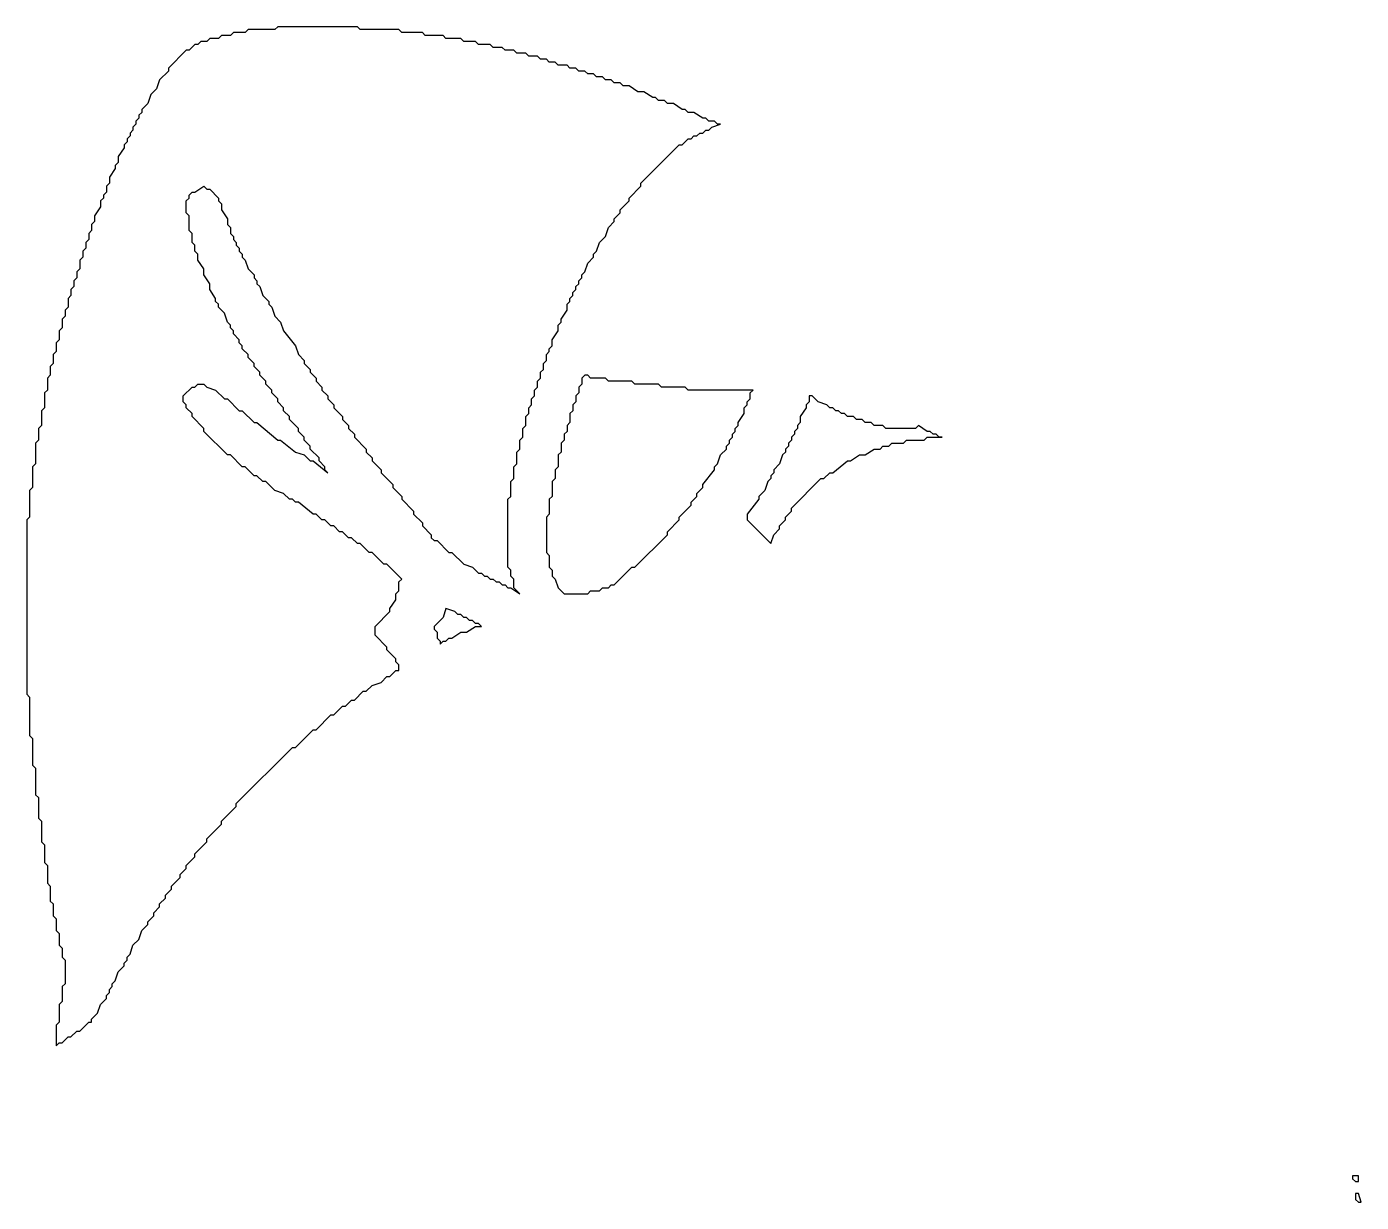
# Model space of a CAD drawing. Header units: millimetres. Extents: x 2.9 to 56, y 5.5 to 83.2.
# Drawn here: x 19.69 to 47.09, y 59.03 to 83.15 of the extents above; entities that cross this region are included whole.
import ezdxf

# ---------------------------------------------------------------- set-up
doc = ezdxf.new("R2010")
doc.units = ezdxf.units.MM
doc.layers.add('FILL_WHITE', color=7, linetype='Continuous')

msp = doc.modelspace()

# ---------------------------------------------------------------- linework, layer by layer
at = {"layer": 'FILL_WHITE'}
for points in [[(33.935, 81.152), (33.875, 81.152), (33.814, 81.212), (33.693, 81.212), (33.632, 81.273), (33.572, 81.273), (33.39, 81.394), (33.269, 81.394), (33.208, 81.455), (33.148, 81.455), (32.966, 81.576), (32.845, 81.576), (32.784, 81.636), (32.663, 81.636), (32.602, 81.697), (32.542, 81.697), (32.36, 81.818), (32.239, 81.818), (32.057, 81.939), (31.936, 81.939), (31.875, 82), (31.754, 82), (31.693, 82.061), (31.572, 82.061), (31.511, 82.121), (31.39, 82.121), (31.33, 82.182), (31.209, 82.182), (31.148, 82.242), (31.027, 82.242), (30.966, 82.303), (30.845, 82.303), (30.784, 82.364), (30.603, 82.364), (30.542, 82.424), (30.421, 82.424), (30.36, 82.485), (30.239, 82.485), (30.178, 82.545), (29.997, 82.545), (29.936, 82.606), (29.754, 82.606), (29.694, 82.667), (29.512, 82.667), (29.451, 82.727), (29.269, 82.727), (29.209, 82.788), (28.966, 82.788), (28.906, 82.848), (28.663, 82.848), (28.603, 82.909), (28.3, 82.909), (28.239, 82.97), (27.876, 82.97), (27.815, 83.03), (27.391, 83.03), (27.33, 83.091), (26.542, 83.091), (26.482, 83.152), (24.846, 83.152), (24.785, 83.091), (24.24, 83.091), (24.179, 83.03), (23.937, 83.03), (23.876, 82.97), (23.694, 82.97), (23.634, 82.909), (23.452, 82.909), (23.391, 82.848), (23.27, 82.848), (23.21, 82.788), (23.149, 82.788), (23.028, 82.667), (22.967, 82.667), (22.604, 82.303), (22.604, 82.242), (22.422, 82.061), (22.361, 81.879), (22.24, 81.758), (22.179, 81.576), (22.058, 81.455), (22.058, 81.394), (21.998, 81.333), (21.998, 81.273), (21.937, 81.212), (21.937, 81.152), (21.876, 81.091), (21.876, 81.03), (21.816, 80.97), (21.816, 80.909), (21.755, 80.848), (21.755, 80.788), (21.695, 80.727), (21.695, 80.667), (21.573, 80.485), (21.573, 80.364), (21.513, 80.303), (21.513, 80.242), (21.392, 80.061), (21.392, 79.939), (21.331, 79.879), (21.331, 79.758), (21.27, 79.697), (21.27, 79.636), (21.21, 79.576), (21.21, 79.455), (21.089, 79.273), (21.089, 79.152), (21.028, 79.091), (21.028, 78.97), (20.967, 78.909), (20.967, 78.788), (20.907, 78.727), (20.907, 78.606), (20.846, 78.545), (20.846, 78.424), (20.786, 78.364), (20.786, 78.182), (20.725, 78.121), (20.725, 78), (20.664, 77.939), (20.664, 77.818), (20.604, 77.758), (20.604, 77.636), (20.543, 77.576), (20.543, 77.394), (20.483, 77.333), (20.483, 77.212), (20.422, 77.152), (20.422, 76.97), (20.361, 76.909), (20.361, 76.727), (20.301, 76.667), (20.301, 76.485), (20.24, 76.424), (20.24, 76.242), (20.18, 76.182), (20.18, 76), (20.119, 75.939), (20.119, 75.697), (20.058, 75.636), (20.058, 75.333), (19.998, 75.273), (19.998, 74.97), (19.937, 74.909), (19.937, 74.667), (19.877, 74.606), (19.877, 74.182), (19.816, 74.121), (19.816, 73.697), (19.755, 73.636), (19.755, 73.091), (19.695, 73.03), (19.695, 69.455), (19.755, 69.394), (19.755, 68.606), (19.816, 68.545), (19.816, 68), (19.877, 67.939), (19.877, 67.394), (19.937, 67.333), (19.937, 66.909), (19.998, 66.848), (19.998, 66.424), (20.058, 66.364), (20.058, 66), (20.119, 65.939), (20.119, 65.576), (20.18, 65.515), (20.18, 65.212), (20.24, 65.152), (20.24, 64.909), (20.301, 64.848), (20.301, 64.606), (20.361, 64.545), (20.361, 64.303), (20.422, 64.242), (20.422, 64.061), (20.483, 64), (20.483, 63.515), (20.422, 63.455), (20.422, 63.152), (20.361, 63.091), (20.361, 62.727), (20.301, 62.667), (20.301, 62.242), (20.361, 62.303), (20.422, 62.303), (20.543, 62.424), (20.604, 62.424), (20.725, 62.545), (20.786, 62.545), (20.967, 62.727), (21.028, 62.727), (21.028, 62.788), (21.149, 62.909), (21.21, 63.091), (21.331, 63.212), (21.331, 63.273), (21.392, 63.333), (21.392, 63.394), (21.452, 63.455), (21.452, 63.515), (21.513, 63.576), (21.573, 63.758), (21.695, 63.879), (21.695, 63.939), (21.755, 64), (21.755, 64.061), (21.816, 64.121), (21.876, 64.303), (21.998, 64.424), (22.058, 64.606), (22.179, 64.727), (22.179, 64.788), (22.301, 64.909), (22.301, 64.97), (22.422, 65.091), (22.422, 65.152), (22.543, 65.273), (22.543, 65.333), (22.664, 65.455), (22.664, 65.515), (22.846, 65.697), (22.846, 65.758), (22.967, 65.879), (22.967, 65.939), (23.149, 66.121), (23.149, 66.182), (23.391, 66.424), (23.391, 66.485), (23.694, 66.788), (23.694, 66.848), (23.997, 67.152), (23.997, 67.212), (25.149, 68.364), (25.209, 68.364), (25.573, 68.727), (25.633, 68.727), (25.936, 69.03), (25.997, 69.03), (26.179, 69.212), (26.239, 69.212), (26.361, 69.333), (26.421, 69.333), (26.603, 69.515), (26.664, 69.515), (26.785, 69.636), (26.967, 69.697), (27.088, 69.818), (27.148, 69.818), (27.27, 69.939), (27.33, 69.939), (27.33, 70.061), (27.27, 70.121), (27.27, 70.182), (27.088, 70.364), (27.088, 70.424), (26.845, 70.667), (26.845, 70.848), (27.148, 71.152), (27.148, 71.212), (27.27, 71.394), (27.27, 71.515), (27.33, 71.576), (27.33, 71.758), (27.391, 71.818), (27.088, 72.121), (27.027, 72.121), (26.785, 72.364), (26.724, 72.364), (26.542, 72.545), (26.482, 72.545), (26.361, 72.667), (26.3, 72.667), (26.179, 72.788), (26.118, 72.788), (25.997, 72.909), (25.936, 72.909), (25.815, 73.03), (25.755, 73.03), (25.633, 73.152), (25.573, 73.152), (25.27, 73.394), (25.209, 73.394), (25.149, 73.455), (25.088, 73.455), (24.967, 73.576), (24.785, 73.636), (24.603, 73.818), (24.543, 73.818), (24.421, 73.939), (24.361, 73.939), (24.179, 74.121), (24.119, 74.121), (23.876, 74.364), (23.816, 74.364), (23.331, 74.848), (23.331, 74.909), (23.088, 75.152), (23.088, 75.212), (22.967, 75.333), (22.967, 75.394), (22.907, 75.455), (22.907, 75.576), (23.088, 75.758), (23.149, 75.758), (23.21, 75.818), (23.331, 75.818), (23.391, 75.758), (23.573, 75.697), (23.755, 75.515), (23.816, 75.515), (24.058, 75.273), (24.119, 75.273), (24.361, 75.03), (24.421, 75.03), (24.846, 74.667), (24.906, 74.667), (25.209, 74.424), (25.391, 74.364), (25.512, 74.242), (25.573, 74.242), (25.876, 74), (25.815, 74.061), (25.815, 74.121), (25.694, 74.242), (25.694, 74.303), (25.512, 74.485), (25.512, 74.545), (25.391, 74.667), (25.391, 74.727), (25.27, 74.848), (25.27, 74.909), (25.088, 75.091), (25.088, 75.152), (24.967, 75.273), (24.967, 75.333), (24.846, 75.455), (24.846, 75.515), (24.724, 75.636), (24.724, 75.697), (24.603, 75.818), (24.603, 75.879), (24.482, 76), (24.482, 76.061), (24.361, 76.182), (24.361, 76.242), (24.24, 76.364), (24.24, 76.424), (24.119, 76.545), (24.119, 76.606), (24.058, 76.667), (24.058, 76.727), (23.937, 76.848), (23.937, 76.909), (23.876, 76.97), (23.876, 77.03), (23.816, 77.091), (23.755, 77.273), (23.634, 77.394), (23.634, 77.455), (23.573, 77.515), (23.573, 77.576), (23.452, 77.758), (23.452, 77.879), (23.331, 78.061), (23.331, 78.182), (23.21, 78.364), (23.21, 78.485), (23.149, 78.545), (23.149, 78.667), (23.088, 78.727), (23.088, 78.909), (23.028, 78.97), (23.028, 79.273), (22.967, 79.333), (22.967, 79.576), (23.028, 79.636), (23.028, 79.697), (23.088, 79.758), (23.149, 79.758), (23.331, 79.879), (23.391, 79.818), (23.452, 79.818), (23.634, 79.636), (23.634, 79.576), (23.694, 79.515), (23.694, 79.394), (23.816, 79.212), (23.816, 79.091), (23.876, 79.03), (23.876, 78.909), (23.937, 78.848), (23.937, 78.788), (23.997, 78.727), (23.997, 78.667), (24.058, 78.606), (24.058, 78.545), (24.119, 78.485), (24.119, 78.424), (24.179, 78.364), (24.24, 78.182), (24.361, 78.061), (24.361, 78), (24.421, 77.939), (24.421, 77.879), (24.482, 77.818), (24.543, 77.636), (24.664, 77.515), (24.664, 77.455), (24.724, 77.394), (24.785, 77.212), (24.906, 77.091), (24.967, 76.909), (25.209, 76.606), (25.27, 76.424), (25.391, 76.303), (25.391, 76.242), (25.512, 76.121), (25.512, 76.061), (25.633, 75.939), (25.633, 75.879), (25.755, 75.758), (25.755, 75.697), (25.876, 75.576), (25.876, 75.515), (25.997, 75.394), (25.997, 75.333), (26.179, 75.152), (26.179, 75.091), (26.3, 74.97), (26.3, 74.909), (26.421, 74.788), (26.421, 74.727), (26.664, 74.485), (26.664, 74.424), (26.785, 74.303), (26.785, 74.242), (26.967, 74.061), (26.967, 74), (27.209, 73.758), (27.209, 73.697), (27.391, 73.515), (27.391, 73.455), (27.633, 73.212), (27.633, 73.152), (27.815, 72.97), (27.815, 72.909), (27.997, 72.727), (27.997, 72.667), (28.057, 72.606), (28.118, 72.606), (28.36, 72.364), (28.421, 72.364), (28.663, 72.121), (28.845, 72.061), (28.966, 71.939), (29.027, 71.939), (29.088, 71.879), (29.148, 71.879), (29.209, 71.818), (29.269, 71.818), (29.33, 71.758), (29.391, 71.758), (29.451, 71.697), (29.512, 71.697), (29.572, 71.636), (29.633, 71.636), (29.815, 71.515), (29.694, 71.636), (29.694, 71.818), (29.633, 71.879), (29.633, 72), (29.572, 72.061), (29.572, 73.455), (29.633, 73.515), (29.633, 73.818), (29.694, 73.879), (29.694, 74.121), (29.754, 74.182), (29.754, 74.424), (29.815, 74.485), (29.815, 74.667), (29.875, 74.727), (29.875, 74.909), (29.936, 74.97), (29.936, 75.152), (29.997, 75.212), (29.997, 75.333), (30.057, 75.394), (30.057, 75.515), (30.118, 75.576), (30.118, 75.697), (30.178, 75.758), (30.178, 75.879), (30.239, 75.939), (30.239, 76.061), (30.3, 76.121), (30.3, 76.242), (30.36, 76.303), (30.36, 76.424), (30.421, 76.485), (30.421, 76.545), (30.481, 76.606), (30.481, 76.727), (30.603, 76.909), (30.603, 77.03), (30.663, 77.091), (30.663, 77.152), (30.784, 77.333), (30.784, 77.455), (30.845, 77.515), (30.845, 77.576), (30.906, 77.636), (30.906, 77.697), (30.966, 77.758), (30.966, 77.818), (31.027, 77.879), (31.027, 77.939), (31.087, 78), (31.087, 78.061), (31.148, 78.121), (31.209, 78.303), (31.33, 78.424), (31.33, 78.485), (31.39, 78.545), (31.451, 78.727), (31.572, 78.848), (31.633, 79.03), (31.754, 79.152), (31.754, 79.212), (31.875, 79.333), (31.875, 79.394), (32.057, 79.576), (32.057, 79.636), (32.299, 79.879), (32.299, 79.939), (33.087, 80.727), (33.148, 80.727), (33.269, 80.848), (33.329, 80.848), (33.39, 80.909), (33.451, 80.909), (33.511, 80.97), (33.572, 80.97), (33.632, 81.03), (33.693, 81.03), (33.754, 81.091)], [(34.602, 75.697), (33.269, 75.697), (33.208, 75.758), (32.723, 75.758), (32.663, 75.818), (32.178, 75.818), (32.117, 75.879), (31.633, 75.879), (31.572, 75.939), (31.269, 75.939), (31.209, 76), (31.148, 76), (31.087, 75.939), (31.087, 75.818), (31.027, 75.758), (31.027, 75.636), (30.966, 75.576), (30.966, 75.455), (30.906, 75.394), (30.906, 75.273), (30.845, 75.212), (30.845, 75.03), (30.784, 74.97), (30.784, 74.848), (30.724, 74.788), (30.724, 74.667), (30.663, 74.606), (30.663, 74.424), (30.603, 74.364), (30.603, 74.121), (30.542, 74.061), (30.542, 73.879), (30.481, 73.818), (30.481, 73.515), (30.421, 73.455), (30.421, 73.152), (30.36, 73.091), (30.36, 72.364), (30.421, 72.303), (30.421, 72.061), (30.481, 72), (30.481, 71.879), (30.542, 71.818), (30.603, 71.636), (30.724, 71.515), (31.209, 71.515), (31.269, 71.576), (31.451, 71.576), (31.511, 71.636), (31.633, 71.636), (31.693, 71.697), (31.754, 71.697), (32.117, 72.061), (32.178, 72.061), (32.845, 72.727), (32.845, 72.788), (33.087, 73.03), (33.087, 73.091), (33.329, 73.333), (33.329, 73.394), (33.451, 73.515), (33.451, 73.576), (33.572, 73.697), (33.572, 73.758), (33.814, 74.061), (33.814, 74.121), (33.875, 74.182), (33.935, 74.364), (34.057, 74.485), (34.057, 74.545), (34.117, 74.606), (34.117, 74.667), (34.178, 74.727), (34.178, 74.788), (34.238, 74.848), (34.238, 74.909), (34.299, 74.97), (34.299, 75.03), (34.42, 75.212), (34.42, 75.333), (34.481, 75.394), (34.481, 75.455), (34.541, 75.515), (34.541, 75.636)], [(38.48, 74.727), (38.42, 74.727), (38.359, 74.788), (38.299, 74.788), (38.238, 74.848), (38.177, 74.848), (37.996, 74.97), (37.935, 74.909), (37.329, 74.909), (37.268, 74.97), (37.087, 74.97), (37.026, 75.03), (36.905, 75.03), (36.844, 75.091), (36.723, 75.091), (36.662, 75.152), (36.541, 75.152), (36.481, 75.212), (36.42, 75.212), (36.359, 75.273), (36.299, 75.273), (36.238, 75.333), (36.178, 75.333), (36.117, 75.394), (35.935, 75.455), (35.814, 75.576), (35.753, 75.576), (35.753, 75.455), (35.693, 75.394), (35.693, 75.333), (35.572, 75.152), (35.572, 75.03), (35.511, 74.97), (35.511, 74.909), (35.45, 74.848), (35.45, 74.788), (35.39, 74.727), (35.39, 74.667), (35.329, 74.606), (35.329, 74.545), (35.269, 74.485), (35.269, 74.424), (35.208, 74.364), (35.147, 74.182), (35.026, 74.061), (35.026, 74), (34.966, 73.939), (34.966, 73.879), (34.905, 73.818), (34.844, 73.636), (34.723, 73.515), (34.723, 73.455), (34.481, 73.152), (34.481, 73.03), (34.966, 72.545), (35.026, 72.727), (35.147, 72.848), (35.147, 72.909), (35.269, 73.03), (35.269, 73.091), (35.39, 73.212), (35.39, 73.273), (35.996, 73.879), (36.056, 73.879), (36.178, 74), (36.238, 74), (36.541, 74.242), (36.602, 74.242), (36.784, 74.364), (36.905, 74.364), (37.087, 74.485), (37.208, 74.485), (37.268, 74.545), (37.39, 74.545), (37.45, 74.606), (37.693, 74.606), (37.753, 74.667), (38.117, 74.667), (38.177, 74.727)], [(28.057, 70.788), (28.118, 70.727), (28.118, 70.606), (28.179, 70.545), (28.179, 70.485), (28.239, 70.545), (28.3, 70.545), (28.36, 70.606), (28.421, 70.606), (28.603, 70.727), (28.724, 70.727), (28.906, 70.848), (29.027, 70.848), (28.966, 70.909), (28.906, 70.909), (28.845, 70.97), (28.785, 70.97), (28.724, 71.03), (28.663, 71.03), (28.603, 71.091), (28.542, 71.091), (28.482, 71.152), (28.3, 71.212), (28.239, 71.03), (28.057, 70.848)], [(46.903, 59.576), (46.903, 59.515), (46.964, 59.455), (47.025, 59.455), (47.025, 59.576)], [(46.964, 59.212), (46.964, 59.091), (47.025, 59.03), (47.085, 59.03), (47.025, 59.212)]]:
    msp.add_lwpolyline(points, close=True, dxfattribs=at)

doc.saveas('drawing.dxf')
